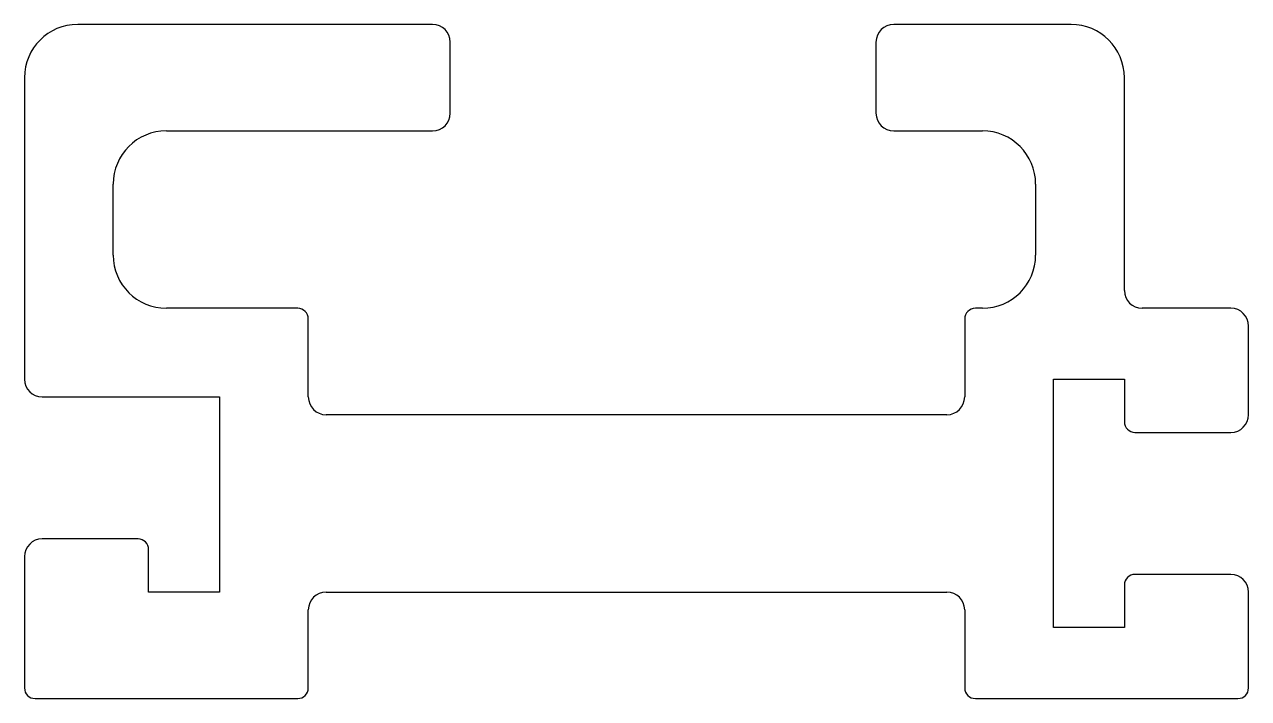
# Model space of a CAD drawing. Extents: x 520.9 to 555.4, y 675.2 to 694.2.
import ezdxf

# ---------------------------------------------------------------- set-up
doc = ezdxf.new("R2010")
doc.units = 0
doc.layers.get('0').update_dxf_attribs({"linetype": 'CONTINUOUS'})

msp = doc.modelspace()

# ---------------------------------------------------------------- linework, layer by layer
for p, q in [((532.422, 694.216), (522.422, 694.216)), ((550.422, 694.216), (545.422, 694.216)), ((532.922, 691.716), (532.922, 693.716)), ((544.922, 693.716), (544.922, 691.716)), ((520.922, 692.716), (520.922, 684.216)), ((551.922, 686.716), (551.922, 692.716)), ((524.922, 691.216), (532.422, 691.216)), ((545.422, 691.216), (547.922, 691.216)), ((523.422, 687.716), (523.422, 689.716)), ((549.422, 689.716), (549.422, 687.716)), ((528.622, 686.216), (524.922, 686.216)), ((547.922, 686.216), (547.722, 686.216)), ((554.922, 686.216), (552.422, 686.216)), ((528.922, 683.716), (528.922, 685.916)), ((547.422, 685.916), (547.422, 683.716)), ((555.422, 683.216), (555.422, 685.716)), ((549.922, 677.216), (549.922, 684.216)), ((549.922, 684.216), (551.922, 684.216)), ((551.922, 684.216), (551.922, 683.016)), ((521.422, 683.716), (526.422, 683.716)), ((526.422, 683.716), (526.422, 678.216)), ((546.922, 683.216), (529.422, 683.216)), ((552.222, 682.716), (554.922, 682.716)), ((524.122, 679.716), (521.422, 679.716)), ((524.422, 678.216), (524.422, 679.416)), ((520.922, 679.216), (520.922, 675.516)), ((554.922, 678.716), (552.222, 678.716)), ((551.922, 678.416), (551.922, 677.216)), ((526.422, 678.216), (524.422, 678.216)), ((529.422, 678.216), (546.922, 678.216)), ((555.422, 675.516), (555.422, 678.216)), ((528.922, 675.516), (528.922, 677.716)), ((547.422, 677.716), (547.422, 675.516)), ((551.922, 677.216), (549.922, 677.216)), ((521.222, 675.216), (528.622, 675.216)), ((547.722, 675.216), (555.122, 675.216))]:
    msp.add_line(p, q)
for centre, radius, start, end in [((522.422, 692.716), 1.5, 90, 180), ((532.422, 693.716), 0.5, 0, 90), ((545.422, 693.716), 0.5, 90, 180), ((550.422, 692.716), 1.5, 0, 90), ((532.422, 691.716), 0.5, 270, 360), ((545.422, 691.716), 0.5, 180, 270), ((524.922, 689.716), 1.5, 90, 180), ((547.922, 689.716), 1.5, 0, 90), ((524.922, 687.716), 1.5, 180, 270), ((547.922, 687.716), 1.5, 270, 360), ((552.422, 686.716), 0.5, 180, 270), ((528.622, 685.916), 0.3, 0, 90), ((547.722, 685.916), 0.3, 90, 180), ((554.922, 685.716), 0.5, 0, 90), ((521.422, 684.216), 0.5, 180, 270), ((529.422, 683.716), 0.5, 180, 270), ((546.922, 683.716), 0.5, 270, 360), ((554.922, 683.216), 0.5, 270, 360), ((552.222, 683.016), 0.3, 180, 270), ((521.422, 679.216), 0.5, 90, 180), ((524.122, 679.416), 0.3, 0, 90), ((552.222, 678.416), 0.3, 90, 180), ((554.922, 678.216), 0.5, 0, 90), ((529.422, 677.716), 0.5, 90, 180), ((546.922, 677.716), 0.5, 0, 90), ((521.222, 675.516), 0.3, 180, 270), ((528.622, 675.516), 0.3, 270, 0), ((547.722, 675.516), 0.3, 180, 270), ((555.122, 675.516), 0.3, 270, 0)]:
    msp.add_arc(centre, radius, start, end)

doc.saveas('drawing.dxf')
